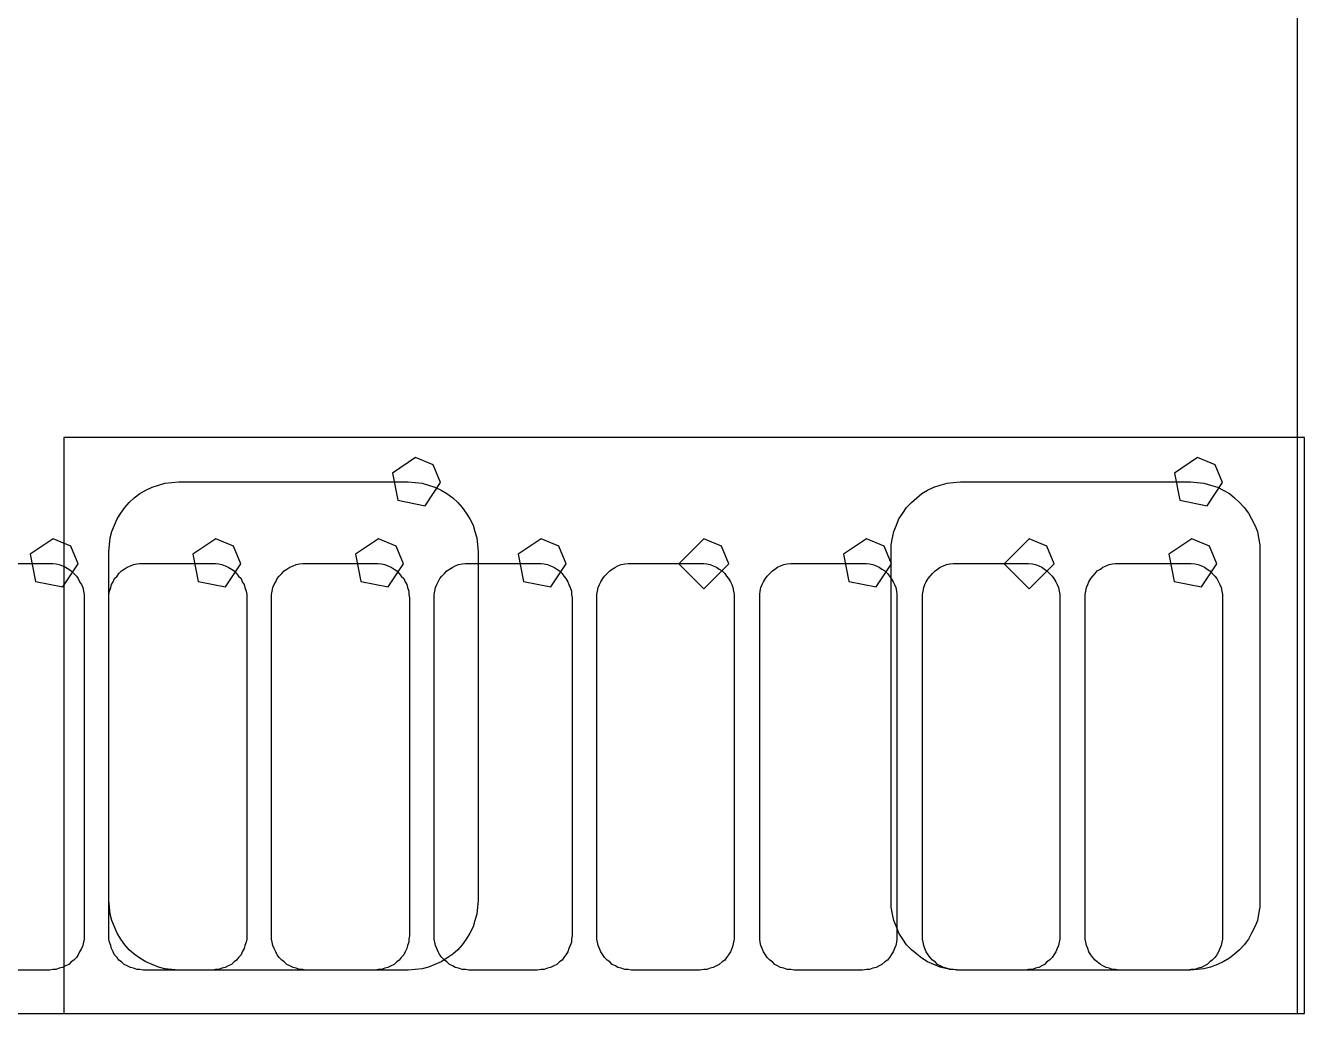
# Model space of a CAD drawing. Extents: x 114 to 258, y 8 to 198.
# Drawn here: x 219.67 to 224.78, y 49.16 to 53.11 of the extents above; entities that cross this region are included whole.
import ezdxf

# ---------------------------------------------------------------- set-up
doc = ezdxf.new("R2010")
doc.units = 0

msp = doc.modelspace()

# ---------------------------------------------------------------- linework, layer by layer
at = {"layer": 'Layer 1', "color": 7}
for points in [[(224.74936, 49.15896), (224.74936, 56.86024)], [(224.7773, 51.4602), (219.81922, 51.4602)], [(219.81922, 51.4602), (219.81922, 49.15896)], [(224.7773, 49.15896), (224.7773, 51.4602)], [(221.225364, 51.37986), (221.132976, 51.318128), (221.154653, 51.209149), (221.263632, 51.187472), (221.325364, 51.27986), (221.296075, 51.350571), (221.225364, 51.37986), (221.225364, 51.37986)], [(224.350326, 51.37986), (224.257938, 51.318128), (224.279615, 51.209149), (224.388594, 51.187472), (224.450326, 51.27986), (224.421037, 51.350571), (224.350326, 51.37986), (224.350326, 51.37986)], [(220.14688, 51.24938), (220.17228, 51.26208)], [(220.17228, 51.26208), (220.19768, 51.2697)], [(220.19768, 51.2697), (220.22308, 51.27732)], [(220.22308, 51.27732), (220.25102, 51.27986)], [(220.25102, 51.27986), (220.27896, 51.2824)], [(220.27896, 51.2824), (221.1959, 51.2824)], [(221.1959, 51.2824), (221.22384, 51.27986)], [(221.22384, 51.27986), (221.25178, 51.27732)], [(221.25178, 51.27732), (221.27718, 51.2697)], [(221.27718, 51.2697), (221.30258, 51.26208)], [(221.30258, 51.26208), (221.32798, 51.24938)], [(223.27108, 51.24938), (223.29648, 51.26208)], [(223.29648, 51.26208), (223.32188, 51.2697)], [(223.32188, 51.2697), (223.34982, 51.27732)], [(223.34982, 51.27732), (223.37522, 51.27986)], [(223.37522, 51.27986), (223.40316, 51.2824)], [(223.40316, 51.2824), (224.32264, 51.2824)], [(224.32264, 51.2824), (224.34804, 51.27986)], [(224.34804, 51.27986), (224.37598, 51.27732)], [(224.37598, 51.27732), (224.40138, 51.2697)], [(224.40138, 51.2697), (224.42932, 51.26208)], [(224.42932, 51.26208), (224.45218, 51.24938)], [(220.08084, 51.20112), (220.10116, 51.2189)], [(220.10116, 51.2189), (220.12402, 51.23668)], [(220.12402, 51.23668), (220.14688, 51.24938)], [(221.32798, 51.24938), (221.35084, 51.23668)], [(221.35084, 51.23668), (221.3737, 51.2189)], [(221.3737, 51.2189), (221.39402, 51.20112)], [(223.20758, 51.20112), (223.2279, 51.2189)], [(223.2279, 51.2189), (223.24822, 51.23668)], [(223.24822, 51.23668), (223.27108, 51.24938)], [(224.45218, 51.24938), (224.47758, 51.23668)], [(224.47758, 51.23668), (224.4979, 51.2189)], [(224.4979, 51.2189), (224.51822, 51.20112)], [(220.03258, 51.13508), (220.04782, 51.15794)], [(220.04782, 51.15794), (220.06306, 51.1808)], [(220.06306, 51.1808), (220.08084, 51.20112)], [(221.39402, 51.20112), (221.4118, 51.1808)], [(221.4118, 51.1808), (221.42704, 51.15794)], [(221.42704, 51.15794), (221.44228, 51.13508)], [(223.15678, 51.13508), (223.17202, 51.15794)], [(223.17202, 51.15794), (223.18726, 51.1808)], [(223.18726, 51.1808), (223.20758, 51.20112)], [(224.51822, 51.20112), (224.536, 51.1808)], [(224.536, 51.1808), (224.55378, 51.15794)], [(224.55378, 51.15794), (224.56648, 51.13508)], [(220.01226, 51.08428), (220.02242, 51.10968)], [(220.02242, 51.10968), (220.03258, 51.13508)], [(221.44228, 51.13508), (221.45498, 51.10968)], [(221.45498, 51.10968), (221.4626, 51.08428)], [(223.13646, 51.08428), (223.14662, 51.10968)], [(223.14662, 51.10968), (223.15678, 51.13508)], [(224.56648, 51.13508), (224.57918, 51.10968)], [(224.57918, 51.10968), (224.58934, 51.08428)], [(219.77731, 51.055502), (219.684922, 50.99377), (219.706599, 50.884791), (219.815578, 50.863114), (219.87731, 50.955502), (219.848021, 51.026213), (219.77731, 51.055502), (219.77731, 51.055502)], [(220.0021, 51.03094), (220.00464, 51.05888)], [(220.00464, 51.05888), (220.01226, 51.08428)], [(220.427296, 51.055502), (220.334908, 50.99377), (220.356585, 50.884791), (220.465564, 50.863114), (220.527296, 50.955502), (220.498007, 51.026213), (220.427296, 51.055502), (220.427296, 51.055502)], [(221.077282, 51.055502), (220.984894, 50.99377), (221.006571, 50.884791), (221.11555, 50.863114), (221.177282, 50.955502), (221.147993, 51.026213), (221.077282, 51.055502), (221.077282, 51.055502)], [(221.4626, 51.08428), (221.47022, 51.05888)], [(221.47022, 51.05888), (221.47276, 51.03094)], [(221.727268, 51.055502), (221.63488, 50.99377), (221.656557, 50.884791), (221.765536, 50.863114), (221.827268, 50.955502), (221.797979, 51.026213), (221.727268, 51.055502), (221.727268, 51.055502)], [(222.377254, 51.055502), (222.277254, 50.955502), (222.377254, 50.855502), (222.477254, 50.955502), (222.447965, 51.026213), (222.377254, 51.055502), (222.377254, 51.055502)], [(223.02724, 51.055502), (222.934852, 50.99377), (222.956529, 50.884791), (223.065508, 50.863114), (223.12724, 50.955502), (223.097951, 51.026213), (223.02724, 51.055502), (223.02724, 51.055502)], [(223.1263, 51.03094), (223.13138, 51.05888)], [(223.13138, 51.05888), (223.13646, 51.08428)], [(223.677226, 51.055502), (223.577226, 50.955502), (223.677226, 50.855502), (223.777226, 50.955502), (223.747937, 51.026213), (223.677226, 51.055502), (223.677226, 51.055502)], [(224.327212, 51.055502), (224.234824, 50.99377), (224.256501, 50.884791), (224.36548, 50.863114), (224.427212, 50.955502), (224.397923, 51.026213), (224.327212, 51.055502), (224.327212, 51.055502)], [(224.58934, 51.08428), (224.59442, 51.05888)], [(224.59442, 51.05888), (224.5995, 51.03094)], [(219.99956, 51.003), (220.0021, 51.03094)], [(219.99956, 49.61108), (219.99956, 51.003)], [(221.47276, 51.03094), (221.4753, 51.003)], [(221.4753, 51.003), (221.4753, 49.61108)], [(223.1263, 51.003), (223.1263, 51.03094)], [(223.1263, 49.61108), (223.1263, 51.003)], [(224.5995, 51.03094), (224.5995, 51.003)], [(224.5995, 51.003), (224.5995, 49.61108)], [(219.48648, 50.95728), (219.76334, 50.95728)], [(219.76334, 50.95728), (219.77604, 50.95728)], [(219.77604, 50.95728), (219.78874, 50.95474)], [(219.78874, 50.95474), (219.80144, 50.9522)], [(219.80144, 50.9522), (219.81414, 50.94712)], [(220.08592, 50.94712), (220.09862, 50.9522)], [(220.09862, 50.9522), (220.11132, 50.95474)], [(220.11132, 50.95474), (220.12402, 50.95728)], [(220.12402, 50.95728), (220.13672, 50.95728)], [(220.13672, 50.95728), (220.41358, 50.95728)], [(220.41358, 50.95728), (220.42628, 50.95728)], [(220.42628, 50.95728), (220.43898, 50.95474)], [(220.43898, 50.95474), (220.45168, 50.9522)], [(220.45168, 50.9522), (220.46438, 50.94712)], [(220.73616, 50.94712), (220.74886, 50.9522)], [(220.74886, 50.9522), (220.76156, 50.95474)], [(220.76156, 50.95474), (220.77426, 50.95728)], [(220.77426, 50.95728), (220.78696, 50.95728)], [(220.78696, 50.95728), (221.06382, 50.95728)], [(221.06382, 50.95728), (221.07652, 50.95728)], [(221.07652, 50.95728), (221.08922, 50.95474)], [(221.08922, 50.95474), (221.10192, 50.9522)], [(221.10192, 50.9522), (221.11462, 50.94712)], [(221.38386, 50.94712), (221.39656, 50.9522)], [(221.39656, 50.9522), (221.4118, 50.95474)], [(221.4118, 50.95474), (221.4245, 50.95728)], [(221.4245, 50.95728), (221.4372, 50.95728)], [(221.4372, 50.95728), (221.71152, 50.95728)], [(221.71152, 50.95728), (221.72676, 50.95728)], [(221.72676, 50.95728), (221.73946, 50.95474)], [(221.73946, 50.95474), (221.75216, 50.9522)], [(221.75216, 50.9522), (221.76486, 50.94712)], [(222.0341, 50.94712), (222.0468, 50.9522)], [(222.0468, 50.9522), (222.06204, 50.95474)], [(222.06204, 50.95474), (222.07474, 50.95728)], [(222.07474, 50.95728), (222.08744, 50.95728)], [(222.08744, 50.95728), (222.36176, 50.95728)], [(222.36176, 50.95728), (222.377, 50.95728)], [(222.377, 50.95728), (222.3897, 50.95474)], [(222.3897, 50.95474), (222.4024, 50.9522)], [(222.4024, 50.9522), (222.4151, 50.94712)], [(222.68434, 50.94712), (222.69704, 50.9522)], [(222.69704, 50.9522), (222.70974, 50.95474)], [(222.70974, 50.95474), (222.72498, 50.95728)], [(222.72498, 50.95728), (222.73768, 50.95728)], [(222.73768, 50.95728), (223.012, 50.95728)], [(223.012, 50.95728), (223.02724, 50.95728)], [(223.02724, 50.95728), (223.03994, 50.95474)], [(223.03994, 50.95474), (223.05264, 50.9522)], [(223.05264, 50.9522), (223.06534, 50.94712)], [(223.33458, 50.94712), (223.34728, 50.9522)], [(223.34728, 50.9522), (223.35998, 50.95474)], [(223.35998, 50.95474), (223.37522, 50.95728)], [(223.37522, 50.95728), (223.38792, 50.95728)], [(223.38792, 50.95728), (223.66224, 50.95728)], [(223.66224, 50.95728), (223.67494, 50.95728)], [(223.67494, 50.95728), (223.69018, 50.95474)], [(223.69018, 50.95474), (223.70288, 50.9522)], [(223.70288, 50.9522), (223.71558, 50.94712)], [(223.98482, 50.94712), (223.99752, 50.9522)], [(223.99752, 50.9522), (224.01022, 50.95474)], [(224.01022, 50.95474), (224.02292, 50.95728)], [(224.02292, 50.95728), (224.03816, 50.95728)], [(224.03816, 50.95728), (224.31248, 50.95728)], [(224.31248, 50.95728), (224.32518, 50.95728)], [(224.32518, 50.95728), (224.34042, 50.95474)], [(224.34042, 50.95474), (224.35312, 50.9522)], [(224.35312, 50.9522), (224.36582, 50.94712)], [(219.81414, 50.94712), (219.82684, 50.94204)], [(219.82684, 50.94204), (219.83954, 50.93442)], [(219.83954, 50.93442), (219.8497, 50.9268)], [(219.8497, 50.9268), (219.85986, 50.91664)], [(219.85986, 50.91664), (219.87002, 50.90648)], [(219.87002, 50.90648), (219.87764, 50.89632)], [(220.02242, 50.89632), (220.03258, 50.90648)], [(220.03258, 50.90648), (220.0402, 50.91664)], [(220.0402, 50.91664), (220.05036, 50.9268)], [(220.05036, 50.9268), (220.06052, 50.93442)], [(220.06052, 50.93442), (220.07322, 50.94204)], [(220.07322, 50.94204), (220.08592, 50.94712)], [(220.46438, 50.94712), (220.47708, 50.94204)], [(220.47708, 50.94204), (220.48978, 50.93442)], [(220.48978, 50.93442), (220.49994, 50.9268)], [(220.49994, 50.9268), (220.5101, 50.91664)], [(220.5101, 50.91664), (220.51772, 50.90648)], [(220.51772, 50.90648), (220.52788, 50.89632)], [(220.67266, 50.89632), (220.68028, 50.90648)], [(220.68028, 50.90648), (220.69044, 50.91664)], [(220.69044, 50.91664), (220.7006, 50.9268)], [(220.7006, 50.9268), (220.71076, 50.93442)], [(220.71076, 50.93442), (220.72346, 50.94204)], [(220.72346, 50.94204), (220.73616, 50.94712)], [(221.11462, 50.94712), (221.12732, 50.94204)], [(221.12732, 50.94204), (221.14002, 50.93442)], [(221.14002, 50.93442), (221.15018, 50.9268)], [(221.15018, 50.9268), (221.16034, 50.91664)], [(221.16034, 50.91664), (221.16796, 50.90648)], [(221.16796, 50.90648), (221.17812, 50.89632)], [(221.3229, 50.89632), (221.33052, 50.90648)], [(221.33052, 50.90648), (221.34068, 50.91664)], [(221.34068, 50.91664), (221.35084, 50.9268)], [(221.35084, 50.9268), (221.361, 50.93442)], [(221.361, 50.93442), (221.3737, 50.94204)], [(221.3737, 50.94204), (221.38386, 50.94712)], [(221.76486, 50.94712), (221.77756, 50.94204)], [(221.77756, 50.94204), (221.79026, 50.93442)], [(221.79026, 50.93442), (221.80042, 50.9268)], [(221.80042, 50.9268), (221.81058, 50.91664)], [(221.81058, 50.91664), (221.8182, 50.90648)], [(221.8182, 50.90648), (221.82582, 50.89632)], [(221.97314, 50.89632), (221.98076, 50.90648)], [(221.98076, 50.90648), (221.99092, 50.91664)], [(221.99092, 50.91664), (222.00108, 50.9268)], [(222.00108, 50.9268), (222.01124, 50.93442)], [(222.01124, 50.93442), (222.02394, 50.94204)], [(222.02394, 50.94204), (222.0341, 50.94712)], [(222.4151, 50.94712), (222.4278, 50.94204)], [(222.4278, 50.94204), (222.43796, 50.93442)], [(222.43796, 50.93442), (222.45066, 50.9268)], [(222.45066, 50.9268), (222.46082, 50.91664)], [(222.46082, 50.91664), (222.46844, 50.90648)], [(222.46844, 50.90648), (222.47606, 50.89632)], [(222.62338, 50.89632), (222.631, 50.90648)], [(222.631, 50.90648), (222.64116, 50.91664)], [(222.64116, 50.91664), (222.65132, 50.9268)], [(222.65132, 50.9268), (222.66148, 50.93442)], [(222.66148, 50.93442), (222.67164, 50.94204)], [(222.67164, 50.94204), (222.68434, 50.94712)], [(223.06534, 50.94712), (223.07804, 50.94204)], [(223.07804, 50.94204), (223.0882, 50.93442)], [(223.0882, 50.93442), (223.1009, 50.9268)], [(223.1009, 50.9268), (223.11106, 50.91664)], [(223.11106, 50.91664), (223.11868, 50.90648)], [(223.11868, 50.90648), (223.1263, 50.89632)], [(223.27362, 50.89632), (223.28124, 50.90648)], [(223.28124, 50.90648), (223.2914, 50.91664)], [(223.2914, 50.91664), (223.30156, 50.9268)], [(223.30156, 50.9268), (223.31172, 50.93442)], [(223.31172, 50.93442), (223.32188, 50.94204)], [(223.32188, 50.94204), (223.33458, 50.94712)], [(223.71558, 50.94712), (223.72828, 50.94204)], [(223.72828, 50.94204), (223.73844, 50.93442)], [(223.73844, 50.93442), (223.7486, 50.9268)], [(223.7486, 50.9268), (223.75876, 50.91664)], [(223.75876, 50.91664), (223.76892, 50.90648)], [(223.76892, 50.90648), (223.77654, 50.89632)], [(223.92386, 50.89632), (223.93148, 50.90648)], [(223.93148, 50.90648), (223.94164, 50.91664)], [(223.94164, 50.91664), (223.94926, 50.9268)], [(223.94926, 50.9268), (223.96196, 50.93442)], [(223.96196, 50.93442), (223.97212, 50.94204)], [(223.97212, 50.94204), (223.98482, 50.94712)], [(224.36582, 50.94712), (224.37852, 50.94204)], [(224.37852, 50.94204), (224.38868, 50.93442)], [(224.38868, 50.93442), (224.39884, 50.9268)], [(224.39884, 50.9268), (224.409, 50.91664)], [(224.409, 50.91664), (224.41916, 50.90648)], [(224.41916, 50.90648), (224.42678, 50.89632)], [(219.87764, 50.89632), (219.88272, 50.88362)], [(219.88272, 50.88362), (219.89034, 50.87346)], [(219.89034, 50.87346), (219.89542, 50.86076)], [(219.89542, 50.86076), (219.89796, 50.84552)], [(220.0021, 50.84552), (220.00718, 50.86076)], [(220.00718, 50.86076), (220.00972, 50.87346)], [(220.00972, 50.87346), (220.01734, 50.88362)], [(220.01734, 50.88362), (220.02242, 50.89632)], [(220.52788, 50.89632), (220.53296, 50.88362)], [(220.53296, 50.88362), (220.54058, 50.87346)], [(220.54058, 50.87346), (220.54312, 50.86076)], [(220.54312, 50.86076), (220.5482, 50.84552)], [(220.65234, 50.84552), (220.65488, 50.86076)], [(220.65488, 50.86076), (220.65996, 50.87346)], [(220.65996, 50.87346), (220.66758, 50.88362)], [(220.66758, 50.88362), (220.67266, 50.89632)], [(221.17812, 50.89632), (221.1832, 50.88362)], [(221.1832, 50.88362), (221.19082, 50.87346)], [(221.19082, 50.87346), (221.19336, 50.86076)], [(221.19336, 50.86076), (221.19844, 50.84552)], [(221.30258, 50.84552), (221.30512, 50.86076)], [(221.30512, 50.86076), (221.3102, 50.87346)], [(221.3102, 50.87346), (221.31528, 50.88362)], [(221.31528, 50.88362), (221.3229, 50.89632)], [(221.82582, 50.89632), (221.83344, 50.88362)], [(221.83344, 50.88362), (221.83852, 50.87346)], [(221.83852, 50.87346), (221.8436, 50.86076)], [(221.8436, 50.86076), (221.84868, 50.84552)], [(221.95282, 50.84552), (221.95536, 50.86076)], [(221.95536, 50.86076), (221.96044, 50.87346)], [(221.96044, 50.87346), (221.96552, 50.88362)], [(221.96552, 50.88362), (221.97314, 50.89632)], [(222.47606, 50.89632), (222.48368, 50.88362)], [(222.48368, 50.88362), (222.48876, 50.87346)], [(222.48876, 50.87346), (222.49384, 50.86076)], [(222.49384, 50.86076), (222.49638, 50.84552)], [(222.60306, 50.84552), (222.6056, 50.86076)], [(222.6056, 50.86076), (222.61068, 50.87346)], [(222.61068, 50.87346), (222.61576, 50.88362)], [(222.61576, 50.88362), (222.62338, 50.89632)], [(223.1263, 50.89632), (223.13392, 50.88362)], [(223.13392, 50.88362), (223.139, 50.87346)], [(223.139, 50.87346), (223.14408, 50.86076)], [(223.14408, 50.86076), (223.14662, 50.84552)], [(223.2533, 50.84552), (223.25584, 50.86076)], [(223.25584, 50.86076), (223.26092, 50.87346)], [(223.26092, 50.87346), (223.266, 50.88362)], [(223.266, 50.88362), (223.27362, 50.89632)], [(223.77654, 50.89632), (223.78416, 50.88362)], [(223.78416, 50.88362), (223.78924, 50.87346)], [(223.78924, 50.87346), (223.79432, 50.86076)], [(223.79432, 50.86076), (223.79686, 50.84552)], [(223.90354, 50.84552), (223.90608, 50.86076)], [(223.90608, 50.86076), (223.91116, 50.87346)], [(223.91116, 50.87346), (223.91624, 50.88362)], [(223.91624, 50.88362), (223.92386, 50.89632)], [(224.42678, 50.89632), (224.4344, 50.88362)], [(224.4344, 50.88362), (224.43948, 50.87346)], [(224.43948, 50.87346), (224.44456, 50.86076)], [(224.44456, 50.86076), (224.4471, 50.84552)], [(219.89796, 50.84552), (219.9005, 50.83282)], [(219.9005, 50.83282), (219.9005, 50.82012)], [(219.9005, 50.82012), (219.9005, 49.46884)], [(219.99956, 50.83282), (220.0021, 50.84552)], [(219.99956, 50.82012), (219.99956, 50.83282)], [(219.99956, 49.46884), (219.99956, 50.82012)], [(220.5482, 50.84552), (220.55074, 50.83282)], [(220.55074, 50.83282), (220.55074, 50.82012)], [(220.55074, 50.82012), (220.55074, 49.46884)], [(220.6498, 50.83282), (220.65234, 50.84552)], [(220.6498, 50.82012), (220.6498, 50.83282)], [(220.6498, 49.46884), (220.6498, 50.82012)], [(221.19844, 50.84552), (221.19844, 50.83282)], [(221.19844, 50.83282), (221.20098, 50.82012)], [(221.20098, 50.82012), (221.20098, 49.46884)], [(221.30004, 50.83282), (221.30258, 50.84552)], [(221.30004, 50.82012), (221.30004, 50.83282)], [(221.30004, 49.46884), (221.30004, 50.82012)], [(221.84868, 50.84552), (221.84868, 50.83282)], [(221.84868, 50.83282), (221.85122, 50.82012)], [(221.85122, 50.82012), (221.85122, 49.46884)], [(221.95028, 50.83282), (221.95282, 50.84552)], [(221.95028, 50.82012), (221.95028, 50.83282)], [(221.95028, 49.46884), (221.95028, 50.82012)], [(222.49638, 50.84552), (222.49892, 50.83282)], [(222.49892, 50.83282), (222.49892, 50.82012)], [(222.49892, 50.82012), (222.49892, 49.46884)], [(222.60052, 50.83282), (222.60306, 50.84552)], [(222.60052, 50.82012), (222.60052, 50.83282)], [(222.60052, 49.46884), (222.60052, 50.82012)], [(223.14662, 50.84552), (223.14916, 50.83282)], [(223.14916, 50.83282), (223.14916, 50.82012)], [(223.14916, 50.82012), (223.14916, 49.46884)], [(223.25076, 50.83282), (223.2533, 50.84552)], [(223.25076, 50.82012), (223.25076, 50.83282)], [(223.25076, 49.46884), (223.25076, 50.82012)], [(223.79686, 50.84552), (223.7994, 50.83282)], [(223.7994, 50.83282), (223.7994, 50.82012)], [(223.7994, 50.82012), (223.7994, 49.46884)], [(223.901, 50.83282), (223.90354, 50.84552)], [(223.901, 50.82012), (223.901, 50.83282)], [(223.901, 49.46884), (223.901, 50.82012)], [(224.4471, 50.84552), (224.44964, 50.83282)], [(224.44964, 50.83282), (224.44964, 50.82012)], [(224.44964, 50.82012), (224.44964, 49.46884)], [(220.0021, 49.58314), (219.99956, 49.61108)], [(220.00464, 49.5552), (220.0021, 49.58314)], [(221.47276, 49.58314), (221.47022, 49.5552)], [(221.4753, 49.61108), (221.47276, 49.58314)], [(223.1263, 49.58314), (223.1263, 49.61108)], [(223.13138, 49.5552), (223.1263, 49.58314)], [(224.5995, 49.58314), (224.59442, 49.5552)], [(224.5995, 49.61108), (224.5995, 49.58314)], [(220.01226, 49.5298), (220.00464, 49.5552)], [(220.02242, 49.5044), (220.01226, 49.5298)], [(221.4626, 49.5298), (221.45498, 49.5044)], [(221.47022, 49.5552), (221.4626, 49.5298)], [(223.13646, 49.5298), (223.13138, 49.5552)], [(223.14662, 49.5044), (223.13646, 49.5298)], [(224.58934, 49.5298), (224.57918, 49.5044)], [(224.59442, 49.5552), (224.58934, 49.5298)], [(219.9005, 49.46884), (219.9005, 49.45614)], [(219.99956, 49.45614), (219.99956, 49.46884)], [(220.03258, 49.479), (220.02242, 49.5044)], [(220.04782, 49.45614), (220.03258, 49.479)], [(220.55074, 49.46884), (220.55074, 49.45614)], [(220.6498, 49.45614), (220.6498, 49.46884)], [(221.20098, 49.46884), (221.19844, 49.45614)], [(221.30004, 49.45614), (221.30004, 49.46884)], [(221.44228, 49.479), (221.42704, 49.45614)], [(221.45498, 49.5044), (221.44228, 49.479)], [(221.85122, 49.46884), (221.84868, 49.45614)], [(221.95028, 49.45614), (221.95028, 49.46884)], [(222.49892, 49.46884), (222.49892, 49.45614)], [(222.60052, 49.45614), (222.60052, 49.46884)], [(223.15678, 49.479), (223.14662, 49.5044)], [(223.14916, 49.46884), (223.14916, 49.45614)], [(223.17202, 49.45614), (223.15678, 49.479)], [(223.25076, 49.45614), (223.25076, 49.46884)], [(223.7994, 49.46884), (223.7994, 49.45614)], [(223.901, 49.45614), (223.901, 49.46884)], [(224.44964, 49.46884), (224.44964, 49.45614)], [(224.56648, 49.479), (224.55378, 49.45614)], [(224.57918, 49.5044), (224.56648, 49.479)], [(219.89034, 49.41804), (219.88272, 49.40534)], [(219.89542, 49.43074), (219.89034, 49.41804)], [(219.89796, 49.44344), (219.89542, 49.43074)], [(219.9005, 49.45614), (219.89796, 49.44344)], [(220.0021, 49.44344), (219.99956, 49.45614)], [(220.00718, 49.43074), (220.0021, 49.44344)], [(220.00972, 49.41804), (220.00718, 49.43074)], [(220.01734, 49.40534), (220.00972, 49.41804)], [(220.06306, 49.43328), (220.04782, 49.45614)], [(220.08084, 49.41296), (220.06306, 49.43328)], [(220.54058, 49.41804), (220.53296, 49.40534)], [(220.54312, 49.43074), (220.54058, 49.41804)], [(220.5482, 49.44344), (220.54312, 49.43074)], [(220.55074, 49.45614), (220.5482, 49.44344)], [(220.65234, 49.44344), (220.6498, 49.45614)], [(220.65488, 49.43074), (220.65234, 49.44344)], [(220.65996, 49.41804), (220.65488, 49.43074)], [(220.66758, 49.40534), (220.65996, 49.41804)], [(221.19082, 49.41804), (221.1832, 49.40534)], [(221.19336, 49.43074), (221.19082, 49.41804)], [(221.19844, 49.44344), (221.19336, 49.43074)], [(221.19844, 49.45614), (221.19844, 49.44344)], [(221.30258, 49.44344), (221.30004, 49.45614)], [(221.30512, 49.43074), (221.30258, 49.44344)], [(221.3102, 49.41804), (221.30512, 49.43074)], [(221.31528, 49.40534), (221.3102, 49.41804)], [(221.4118, 49.43328), (221.39402, 49.41296)], [(221.42704, 49.45614), (221.4118, 49.43328)], [(221.83852, 49.41804), (221.83344, 49.40534)], [(221.8436, 49.43074), (221.83852, 49.41804)], [(221.84868, 49.44344), (221.8436, 49.43074)], [(221.84868, 49.45614), (221.84868, 49.44344)], [(221.95282, 49.44344), (221.95028, 49.45614)], [(221.95536, 49.43074), (221.95282, 49.44344)], [(221.96044, 49.41804), (221.95536, 49.43074)], [(221.96552, 49.40534), (221.96044, 49.41804)], [(222.48876, 49.41804), (222.48368, 49.40534)], [(222.49384, 49.43074), (222.48876, 49.41804)], [(222.49638, 49.44344), (222.49384, 49.43074)], [(222.49892, 49.45614), (222.49638, 49.44344)], [(222.60306, 49.44344), (222.60052, 49.45614)], [(222.6056, 49.43074), (222.60306, 49.44344)], [(222.61068, 49.41804), (222.6056, 49.43074)], [(222.61576, 49.40534), (222.61068, 49.41804)], [(223.139, 49.41804), (223.13392, 49.40534)], [(223.14408, 49.43074), (223.139, 49.41804)], [(223.14662, 49.44344), (223.14408, 49.43074)], [(223.14916, 49.45614), (223.14662, 49.44344)], [(223.18726, 49.43328), (223.17202, 49.45614)], [(223.20758, 49.41296), (223.18726, 49.43328)], [(223.2533, 49.44344), (223.25076, 49.45614)], [(223.25584, 49.43074), (223.2533, 49.44344)], [(223.26092, 49.41804), (223.25584, 49.43074)], [(223.266, 49.40534), (223.26092, 49.41804)], [(223.78924, 49.41804), (223.78416, 49.40534)], [(223.79432, 49.43074), (223.78924, 49.41804)], [(223.79686, 49.44344), (223.79432, 49.43074)], [(223.7994, 49.45614), (223.79686, 49.44344)], [(223.90354, 49.44344), (223.901, 49.45614)], [(223.90608, 49.43074), (223.90354, 49.44344)], [(223.91116, 49.41804), (223.90608, 49.43074)], [(223.91624, 49.40534), (223.91116, 49.41804)], [(224.43948, 49.41804), (224.4344, 49.40534)], [(224.44456, 49.43074), (224.43948, 49.41804)], [(224.4471, 49.44344), (224.44456, 49.43074)], [(224.44964, 49.45614), (224.4471, 49.44344)], [(224.536, 49.43328), (224.51822, 49.41296)], [(224.55378, 49.45614), (224.536, 49.43328)], [(219.85986, 49.37232), (219.8497, 49.3647)], [(219.87002, 49.38248), (219.85986, 49.37232)], [(219.87764, 49.39264), (219.87002, 49.38248)], [(219.88272, 49.40534), (219.87764, 49.39264)], [(220.02242, 49.39264), (220.01734, 49.40534)], [(220.03258, 49.38248), (220.02242, 49.39264)], [(220.0402, 49.37232), (220.03258, 49.38248)], [(220.05036, 49.3647), (220.0402, 49.37232)], [(220.10116, 49.39518), (220.08084, 49.41296)], [(220.12402, 49.37994), (220.10116, 49.39518)], [(220.14688, 49.3647), (220.12402, 49.37994)], [(220.5101, 49.37232), (220.49994, 49.3647)], [(220.51772, 49.38248), (220.5101, 49.37232)], [(220.52788, 49.39264), (220.51772, 49.38248)], [(220.53296, 49.40534), (220.52788, 49.39264)], [(220.67266, 49.39264), (220.66758, 49.40534)], [(220.68028, 49.38248), (220.67266, 49.39264)], [(220.69044, 49.37232), (220.68028, 49.38248)], [(220.7006, 49.3647), (220.69044, 49.37232)], [(221.16034, 49.37232), (221.15018, 49.3647)], [(221.16796, 49.38248), (221.16034, 49.37232)], [(221.17812, 49.39264), (221.16796, 49.38248)], [(221.1832, 49.40534), (221.17812, 49.39264)], [(221.3229, 49.39264), (221.31528, 49.40534)], [(221.33052, 49.38248), (221.3229, 49.39264)], [(221.35084, 49.37994), (221.32798, 49.3647)], [(221.34068, 49.37232), (221.33052, 49.38248)], [(221.35084, 49.3647), (221.34068, 49.37232)], [(221.3737, 49.39518), (221.35084, 49.37994)], [(221.39402, 49.41296), (221.3737, 49.39518)], [(221.81058, 49.37232), (221.80042, 49.3647)], [(221.8182, 49.38248), (221.81058, 49.37232)], [(221.82582, 49.39264), (221.8182, 49.38248)], [(221.83344, 49.40534), (221.82582, 49.39264)], [(221.97314, 49.39264), (221.96552, 49.40534)], [(221.98076, 49.38248), (221.97314, 49.39264)], [(221.99092, 49.37232), (221.98076, 49.38248)], [(222.00108, 49.3647), (221.99092, 49.37232)], [(222.46082, 49.37232), (222.45066, 49.3647)], [(222.46844, 49.38248), (222.46082, 49.37232)], [(222.47606, 49.39264), (222.46844, 49.38248)], [(222.48368, 49.40534), (222.47606, 49.39264)], [(222.62338, 49.39264), (222.61576, 49.40534)], [(222.631, 49.38248), (222.62338, 49.39264)], [(222.64116, 49.37232), (222.631, 49.38248)], [(222.65132, 49.3647), (222.64116, 49.37232)], [(223.11106, 49.37232), (223.1009, 49.3647)], [(223.11868, 49.38248), (223.11106, 49.37232)], [(223.1263, 49.39264), (223.11868, 49.38248)], [(223.13392, 49.40534), (223.1263, 49.39264)], [(223.2279, 49.39518), (223.20758, 49.41296)], [(223.24822, 49.37994), (223.2279, 49.39518)], [(223.27108, 49.3647), (223.24822, 49.37994)], [(223.27362, 49.39264), (223.266, 49.40534)], [(223.28124, 49.38248), (223.27362, 49.39264)], [(223.2914, 49.37232), (223.28124, 49.38248)], [(223.30156, 49.3647), (223.2914, 49.37232)], [(223.75876, 49.37232), (223.7486, 49.3647)], [(223.76892, 49.38248), (223.75876, 49.37232)], [(223.77654, 49.39264), (223.76892, 49.38248)], [(223.78416, 49.40534), (223.77654, 49.39264)], [(223.92386, 49.39264), (223.91624, 49.40534)], [(223.93148, 49.38248), (223.92386, 49.39264)], [(223.94164, 49.37232), (223.93148, 49.38248)], [(223.94926, 49.3647), (223.94164, 49.37232)], [(224.409, 49.37232), (224.39884, 49.3647)], [(224.41916, 49.38248), (224.409, 49.37232)], [(224.42678, 49.39264), (224.41916, 49.38248)], [(224.4344, 49.40534), (224.42678, 49.39264)], [(224.47758, 49.37994), (224.45218, 49.3647)], [(224.4979, 49.39518), (224.47758, 49.37994)], [(224.51822, 49.41296), (224.4979, 49.39518)], [(219.76334, 49.33168), (219.48648, 49.33168)], [(219.77604, 49.33422), (219.76334, 49.33168)], [(219.78874, 49.33422), (219.77604, 49.33422)], [(219.80144, 49.3393), (219.78874, 49.33422)], [(219.81414, 49.34184), (219.80144, 49.3393)], [(219.82684, 49.34946), (219.81414, 49.34184)], [(219.83954, 49.35454), (219.82684, 49.34946)], [(219.8497, 49.3647), (219.83954, 49.35454)], [(220.06052, 49.35454), (220.05036, 49.3647)], [(220.07322, 49.34946), (220.06052, 49.35454)], [(220.08592, 49.34184), (220.07322, 49.34946)], [(220.09862, 49.3393), (220.08592, 49.34184)], [(220.11132, 49.33422), (220.09862, 49.3393)], [(220.12402, 49.33422), (220.11132, 49.33422)], [(220.13672, 49.33168), (220.12402, 49.33422)], [(220.41358, 49.33168), (220.13672, 49.33168)], [(220.17228, 49.35454), (220.14688, 49.3647)], [(220.19768, 49.34438), (220.17228, 49.35454)], [(220.22308, 49.33676), (220.19768, 49.34438)], [(220.25102, 49.33422), (220.22308, 49.33676)], [(220.27896, 49.33168), (220.25102, 49.33422)], [(221.1959, 49.33168), (220.27896, 49.33168)], [(220.42628, 49.33422), (220.41358, 49.33168)], [(220.43898, 49.33422), (220.42628, 49.33422)], [(220.45168, 49.3393), (220.43898, 49.33422)], [(220.46438, 49.34184), (220.45168, 49.3393)], [(220.47708, 49.34946), (220.46438, 49.34184)], [(220.48978, 49.35454), (220.47708, 49.34946)], [(220.49994, 49.3647), (220.48978, 49.35454)], [(220.71076, 49.35454), (220.7006, 49.3647)], [(220.72346, 49.34946), (220.71076, 49.35454)], [(220.73616, 49.34184), (220.72346, 49.34946)], [(220.74886, 49.3393), (220.73616, 49.34184)], [(220.76156, 49.33422), (220.74886, 49.3393)], [(220.77426, 49.33422), (220.76156, 49.33422)], [(220.78696, 49.33168), (220.77426, 49.33422)], [(221.06382, 49.33168), (220.78696, 49.33168)], [(221.07652, 49.33422), (221.06382, 49.33168)], [(221.08922, 49.33422), (221.07652, 49.33422)], [(221.10192, 49.3393), (221.08922, 49.33422)], [(221.11462, 49.34184), (221.10192, 49.3393)], [(221.12732, 49.34946), (221.11462, 49.34184)], [(221.14002, 49.35454), (221.12732, 49.34946)], [(221.15018, 49.3647), (221.14002, 49.35454)], [(221.22384, 49.33422), (221.1959, 49.33168)], [(221.25178, 49.33676), (221.22384, 49.33422)], [(221.27718, 49.34438), (221.25178, 49.33676)], [(221.30258, 49.35454), (221.27718, 49.34438)], [(221.32798, 49.3647), (221.30258, 49.35454)], [(221.361, 49.35454), (221.35084, 49.3647)], [(221.3737, 49.34946), (221.361, 49.35454)], [(221.38386, 49.34184), (221.3737, 49.34946)], [(221.39656, 49.3393), (221.38386, 49.34184)], [(221.4118, 49.33422), (221.39656, 49.3393)], [(221.4245, 49.33422), (221.4118, 49.33422)], [(221.4372, 49.33168), (221.4245, 49.33422)], [(221.71152, 49.33168), (221.4372, 49.33168)], [(221.72676, 49.33422), (221.71152, 49.33168)], [(221.73946, 49.33422), (221.72676, 49.33422)], [(221.75216, 49.3393), (221.73946, 49.33422)], [(221.76486, 49.34184), (221.75216, 49.3393)], [(221.77756, 49.34946), (221.76486, 49.34184)], [(221.79026, 49.35454), (221.77756, 49.34946)], [(221.80042, 49.3647), (221.79026, 49.35454)], [(222.01124, 49.35454), (222.00108, 49.3647)], [(222.02394, 49.34946), (222.01124, 49.35454)], [(222.0341, 49.34184), (222.02394, 49.34946)], [(222.0468, 49.3393), (222.0341, 49.34184)], [(222.06204, 49.33422), (222.0468, 49.3393)], [(222.07474, 49.33422), (222.06204, 49.33422)], [(222.08744, 49.33168), (222.07474, 49.33422)], [(222.36176, 49.33168), (222.08744, 49.33168)], [(222.377, 49.33422), (222.36176, 49.33168)], [(222.3897, 49.33422), (222.377, 49.33422)], [(222.4024, 49.3393), (222.3897, 49.33422)], [(222.4151, 49.34184), (222.4024, 49.3393)], [(222.4278, 49.34946), (222.4151, 49.34184)], [(222.43796, 49.35454), (222.4278, 49.34946)], [(222.45066, 49.3647), (222.43796, 49.35454)], [(222.66148, 49.35454), (222.65132, 49.3647)], [(222.67164, 49.34946), (222.66148, 49.35454)], [(222.68434, 49.34184), (222.67164, 49.34946)], [(222.69704, 49.3393), (222.68434, 49.34184)], [(222.70974, 49.33422), (222.69704, 49.3393)], [(222.72498, 49.33422), (222.70974, 49.33422)], [(222.73768, 49.33168), (222.72498, 49.33422)], [(223.012, 49.33168), (222.73768, 49.33168)], [(223.02724, 49.33422), (223.012, 49.33168)], [(223.03994, 49.33422), (223.02724, 49.33422)], [(223.05264, 49.3393), (223.03994, 49.33422)], [(223.06534, 49.34184), (223.05264, 49.3393)], [(223.07804, 49.34946), (223.06534, 49.34184)], [(223.0882, 49.35454), (223.07804, 49.34946)], [(223.1009, 49.3647), (223.0882, 49.35454)], [(223.29648, 49.35454), (223.27108, 49.3647)], [(223.32188, 49.34438), (223.29648, 49.35454)], [(223.31172, 49.35454), (223.30156, 49.3647)], [(223.32188, 49.34946), (223.31172, 49.35454)], [(223.33458, 49.34184), (223.32188, 49.34946)], [(223.34982, 49.33676), (223.32188, 49.34438)], [(223.34728, 49.3393), (223.33458, 49.34184)], [(223.35998, 49.33422), (223.34728, 49.3393)], [(223.37522, 49.33422), (223.34982, 49.33676)], [(223.37522, 49.33422), (223.35998, 49.33422)], [(223.40316, 49.33168), (223.37522, 49.33422)], [(223.38792, 49.33168), (223.37522, 49.33422)], [(223.66224, 49.33168), (223.38792, 49.33168)], [(224.32264, 49.33168), (223.40316, 49.33168)], [(223.67494, 49.33422), (223.66224, 49.33168)], [(223.69018, 49.33422), (223.67494, 49.33422)], [(223.70288, 49.3393), (223.69018, 49.33422)], [(223.71558, 49.34184), (223.70288, 49.3393)], [(223.72828, 49.34946), (223.71558, 49.34184)], [(223.73844, 49.35454), (223.72828, 49.34946)], [(223.7486, 49.3647), (223.73844, 49.35454)], [(223.96196, 49.35454), (223.94926, 49.3647)], [(223.97212, 49.34946), (223.96196, 49.35454)], [(223.98482, 49.34184), (223.97212, 49.34946)], [(223.99752, 49.3393), (223.98482, 49.34184)], [(224.01022, 49.33422), (223.99752, 49.3393)], [(224.02292, 49.33422), (224.01022, 49.33422)], [(224.03816, 49.33168), (224.02292, 49.33422)], [(224.31248, 49.33168), (224.03816, 49.33168)], [(224.32518, 49.33422), (224.31248, 49.33168)], [(224.34804, 49.33422), (224.32264, 49.33168)], [(224.34042, 49.33422), (224.32518, 49.33422)], [(224.35312, 49.3393), (224.34042, 49.33422)], [(224.37598, 49.33676), (224.34804, 49.33422)], [(224.36582, 49.34184), (224.35312, 49.3393)], [(224.37852, 49.34946), (224.36582, 49.34184)], [(224.40138, 49.34438), (224.37598, 49.33676)], [(224.38868, 49.35454), (224.37852, 49.34946)], [(224.39884, 49.3647), (224.38868, 49.35454)], [(224.42932, 49.35454), (224.40138, 49.34438)], [(224.45218, 49.3647), (224.42932, 49.35454)], [(217.74912, 49.15896), (224.74936, 49.15896)], [(219.81922, 49.15896), (224.7773, 49.15896)]]:
    msp.add_lwpolyline(points, dxfattribs=at)

doc.saveas('drawing.dxf')
